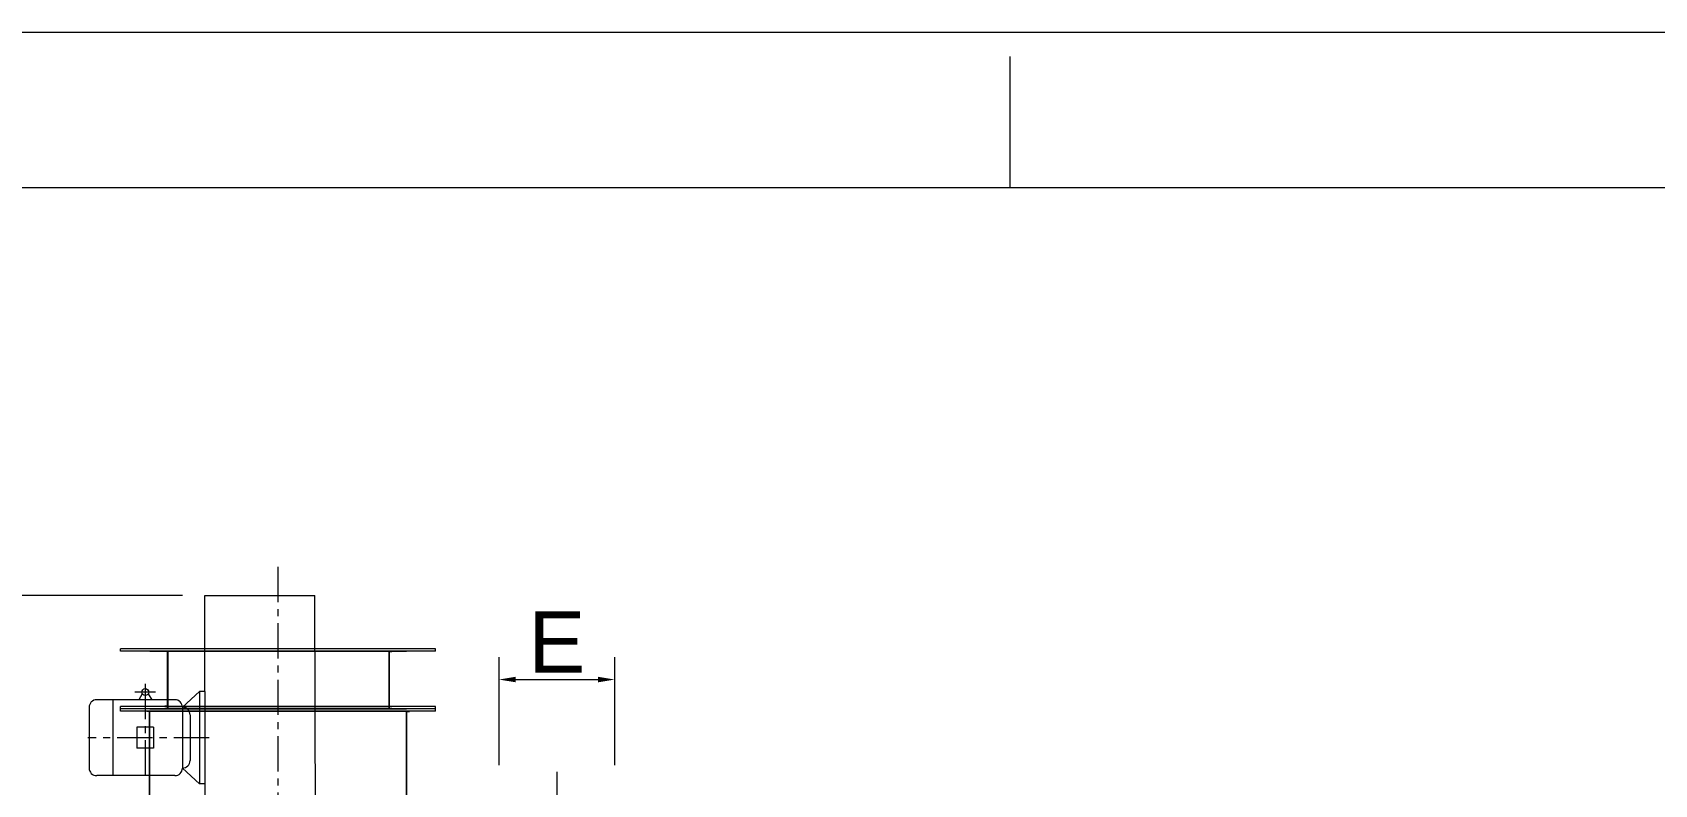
# Model space of a CAD drawing. Header units: millimetres. Extents: x 2 to 503272, y 1 to 383444.
# Drawn here: x 58783 to 170013, y 331876 to 383444 of the extents above; entities that cross this region are included whole.
import ezdxf
from ezdxf.enums import TextEntityAlignment as Align

# ---------------------------------------------------------------- set-up
doc = ezdxf.new("R2010")
doc.units = ezdxf.units.MM
doc.header["$LTSCALE"] = 25.4
doc.linetypes.add('CENTER', pattern=[50.8, 31.75, -6.35, 6.35, -6.35])
doc.layers.get('Defpoints').update_dxf_attribs({"lineweight": 5})
doc.layers.add('CAXA1', color=5, linetype='CENTER', lineweight=5)
doc.layers.add('Title Block', color=7, linetype='Continuous', lineweight=5)
doc.styles.add('ACANSTS', font='romans.shx', dxfattribs={"height": 25.4})
doc.styles.add('Roman', font='arial.ttf')
doc.styles.get("Standard").update_dxf_attribs({"font": 'arial.ttf'})
doc.dimstyles.new('ISO-25', dxfattribs={"dimscale": 30, "dimtxt": 38.1, "dimasz": 38.1, "dimexe": 50.8, "dimexo": 50.8, "dimgap": 15.875, "dimtad": 1, "dimtih": 1, "dimtoh": 1, "dimdec": 1, "dimlfac": 0.03937, "dimdsep": 46, "dimtxsty": 'Standard', "dimcen": 63.5, "dimclrd": 7, "dimclre": 7, "dimclrt": 7, "dimadec": 0, "dimazin": 0, "dimtfac": 1, "dimtdec": 1, "dimtmove": 0, "dimatfit": 3, "dimfxl": 25.4, "dimlwd": 5, "dimlwe": 5, "dimarcsym": 0})

# ---------------------------------------------------------------- blocks, each defined once
blk = doc.blocks.new('*D29')
at = {"color": 7, "linetype": 'Continuous', "lineweight": 5, "transparency": 16777216}
for p, q in [((90782, 333201), (90782, 340600)), ((98707, 333201), (98707, 340600)), ((91925, 339076), (97564, 339076))]:
    blk.add_line(p, q, dxfattribs=at)
at = {"color": 7, "transparency": 16777216}
for points in [[(91925, 339267), (91925, 338886), (90782, 339076)], [(97564, 339267), (97564, 338886), (98707, 339076)]]:
    blk.add_solid(points, dxfattribs=at)
at = {"layer": 'Defpoints', "color": 0, "transparency": 16777216}
for p in [(98707, 339076), (90782, 331677), (98707, 331677)]:
    blk.add_point(p, dxfattribs=at)
at = {"color": 7, "lineweight": 5, "transparency": 16777216, "insert": (94745, 341648), "char_height": 4191, "attachment_point": 5, "style": 'Roman'}
blk.add_mtext('E', dxfattribs=at)
blk = doc.blocks.new('*D31')
at = {"color": 7, "linetype": 'Continuous', "lineweight": 5, "transparency": 16777216}
for p, q in [((69069, 344843), (37198, 344843)), ((38722, 343700), (38722, 312660)), ((38722, 274206), (38722, 307427)), ((58748, 273063), (37198, 273063))]:
    blk.add_line(p, q, dxfattribs=at)
at = {"color": 7, "transparency": 16777216}
for points in [[(38531, 343700), (38912, 343700), (38722, 344843)], [(38531, 274206), (38912, 274206), (38722, 273063)]]:
    blk.add_solid(points, dxfattribs=at)
at = {"layer": 'Defpoints', "color": 0, "transparency": 16777216}
for p in [(38722, 344843), (70593, 344843), (60272, 273063)]:
    blk.add_point(p, dxfattribs=at)
at = {"color": 7, "lineweight": 5, "transparency": 16777216, "insert": (38722, 310044), "char_height": 4191, "attachment_point": 5, "style": 'Roman'}
blk.add_mtext('2826', dxfattribs=at)
blk = doc.blocks.new('LONE STAR BLOWER TITLE BLOCK (SIZE A)')
at = {"layer": 'Title Block', "lineweight": 15}
for p, q in [((600.08, 457.2), (0, 457.2)), ((150.02, 444.5), (150.02, 455.22)), ((587.38, 444.5), (12.7, 444.5)), ((587.38, 444.5), (12.7, 444.5))]:
    blk.add_line(p, q, dxfattribs=at)
at = {"layer": 'Title Block', "lineweight": 15, "style": 'ACANSTS'}
for tag, p, height in [('DRAWN_BY', (375.45, 58.16), 3.43), ('DRAWN_DATE', (402.66, 58.47), 3.43), ('DRAWING_SUBTITLE', (450.18, 50.21), 5.14), ('CHECKED_BY', (376.02, 49.37), 3.43), ('CHECK_DATE', (402.18, 49.5), 3.43), ('ENGINEER', (375.87, 40.95), 3.43), ('ENG_DATE', (401.95, 40.92), 3.43), ('DRAWING_SUBTITLE', (450.12, 39.35), 5.14), ('MFG_DATE', (401.98, 32.46), 3.43), ('MANUFACTURING', (375.76, 32.38), 3.43), ('CONTROL', (375.76, 23.81), 3.43), ('CONTROL_DATE', (401.98, 23.88), 3.43), ('CAGE_CODE', (455.36, 23.27), 3.43), ('MODEL_FILE_NAME', (230.14, 15.52), 3.43), ('APPROVED_BY', (375.47, 14.54), 3.43), ('APPROVAL_DATE', (401.77, 14.47), 3.43)]:
    blk.add_attdef(tag, p, '', height=height, dxfattribs=at)
at = {"layer": 'Title Block', "lineweight": 15, "style": 'Roman', "flags": 8}
for tag, height, p in [('DWG_NUMBER', 7.14, (484.29, 29.15)), ('SCALE', 3.43, (459.83, 17.88)), ('SHEETNUMBER', 3.43, (539.89, 17.88)), ('TOTA_SHEETS', 3.43, (556.11, 17.82))]:
    blk.add_attdef(tag, text='', height=height, dxfattribs=at).set_placement(p, align=Align.TOP_LEFT)
at = {"layer": 'Title Block', "lineweight": 15, "style": 'ACANSTS'}
blk.add_attdef('REVISION', text='', height=3.43, dxfattribs=at).set_placement((580.38, 22.69), align=Align.CENTER)

msp = doc.modelspace()

# ---------------------------------------------------------------- linework, layer by layer
at = {"color": 7, "lineweight": 5}
for p, q in [((70592.97, 338264.48), (70592.97, 344843.06)), ((70592.97, 344843.06), (78155.82, 344843.06)), ((78211.96, 326402.66), (78155.82, 344843.06)), ((86421.75, 341185.46), (64831.75, 341185.46)), ((64831.75, 341033.06), (64831.75, 341185.46)), ((86421.75, 341033.06), (64831.75, 341033.06)), ((66825.65, 341033.06), (84427.85, 341033.06)), ((68057.55, 341033.06), (67854.35, 341033.06)), ((67854.35, 341007.66), (67854.35, 341033.06)), ((68032.15, 341007.66), (67854.35, 341007.66)), ((68006.75, 341033.06), (83246.75, 341033.06)), ((68032.15, 341007.66), (68032.15, 337248.46)), ((68057.55, 341033.06), (68057.55, 337223.06)), ((83221.35, 341033.06), (83221.35, 337223.06)), ((83221.35, 341033.06), (83424.55, 341033.06)), ((83246.75, 341007.66), (83246.75, 337248.46)), ((83246.75, 341007.66), (83424.55, 341007.66)), ((83424.55, 341007.66), (83424.55, 341033.06)), ((86421.75, 341033.06), (86421.75, 341185.46)), ((68057.55, 338518.46), (68032.15, 338518.46)), ((68057.55, 338366.06), (68032.15, 338366.06)), ((68032.15, 338366.06), (68032.15, 337096.06)), ((68057.55, 338366.06), (68057.55, 337070.66)), ((70237.37, 338264.48), (69066.81, 337172.28)), ((70592.97, 338264.48), (70237.37, 338264.48)), ((70237.37, 338264.48), (70237.37, 331914.48)), ((70592.97, 338264.48), (70592.97, 331914.48)), ((83221.35, 338518.46), (83246.75, 338518.46)), ((83221.35, 338366.06), (83246.75, 338366.06)), ((83221.35, 338366.06), (83221.35, 337070.66)), ((83246.75, 338366.06), (83246.75, 337096.06)), ((62668.17, 337172.28), (62668.17, 333006.68)), ((68546.11, 337692.98), (63188.87, 337692.98)), ((64293.77, 337692.98), (64293.77, 332485.98)), ((86421.75, 337223.06), (64831.75, 337223.06)), ((64831.75, 337070.66), (64831.75, 337223.06)), ((86421.75, 337070.66), (64831.75, 337070.66)), ((86421.75, 337070.66), (64831.75, 337070.66)), ((64831.75, 336918.26), (64831.75, 337070.66)), ((66312.97, 338095.15), (66073.77, 337692.98)), ((66723.58, 338095.15), (66962.77, 337692.98)), ((66825.65, 337070.66), (84427.85, 337070.66)), ((68032.15, 337248.46), (67854.35, 337248.46)), ((67854.35, 337248.46), (67854.35, 337223.06)), ((68057.55, 337223.06), (67854.35, 337223.06)), ((68032.15, 337096.06), (67854.35, 337096.06)), ((67854.35, 337096.06), (67854.35, 337070.66)), ((68057.55, 337070.66), (67854.35, 337070.66)), ((68032.15, 337223.06), (83221.35, 337223.06)), ((68032.15, 337070.66), (83221.35, 337070.66)), ((69066.81, 337172.28), (69066.81, 333006.68)), ((83221.35, 337223.06), (83424.55, 337223.06)), ((83221.35, 337070.66), (83424.55, 337070.66)), ((83246.75, 337248.46), (83424.55, 337248.46)), ((83246.75, 337096.06), (83424.55, 337096.06)), ((83424.55, 337248.46), (83424.55, 337223.06)), ((83424.55, 337096.06), (83424.55, 337070.66)), ((86421.75, 337070.66), (86421.75, 337223.06)), ((86421.75, 336918.26), (86421.75, 337070.66)), ((86421.75, 336918.26), (64831.75, 336918.26)), ((66825.65, 336918.26), (66622.45, 336918.26)), ((66622.45, 336892.86), (66622.45, 336918.26)), ((66825.65, 336918.26), (66622.45, 336918.26)), ((66622.45, 336892.86), (66622.45, 336918.26)), ((66800.25, 336892.86), (66622.45, 336892.86)), ((66800.25, 336892.86), (66622.45, 336892.86)), ((66800.25, 326402.66), (66800.25, 336892.86)), ((66825.65, 336918.26), (84427.85, 336918.26)), ((66825.65, 326402.66), (66825.65, 336918.26)), ((69587.51, 336651.58), (69587.51, 333527.38)), ((84427.85, 336918.26), (84631.05, 336918.26)), ((84427.85, 326402.66), (84427.85, 336918.26)), ((84453.25, 336892.86), (84631.05, 336892.86)), ((84453.25, 326402.66), (84453.25, 336892.86)), ((84631.05, 336892.86), (84631.05, 336918.26)), ((67087.23, 335800.68), (65949.31, 335800.68)), ((65949.31, 335800.68), (65949.31, 334378.28)), ((67087.23, 335800.68), (67087.23, 334378.28)), ((70592.97, 335241.88), (70592.97, 326402.66)), ((67087.23, 334378.28), (65949.31, 334378.28)), ((70237.37, 331914.48), (69066.81, 333006.68)), ((68546.11, 332485.98), (63188.87, 332485.98)), ((70592.97, 331914.48), (70237.37, 331914.48))]:
    msp.add_line(p, q, dxfattribs=at)
msp.add_circle((66518.27, 338213.68), 237.07, dxfattribs=at)
for centre, start, end in [((63188.87, 337172.28), 90, 180), ((68546.11, 337172.28), 0, 90), ((69066.81, 336651.58), 0, 90), ((63188.87, 333006.68), 180, 270), ((68546.11, 333006.68), 270, 0), ((69066.81, 333527.38), 270, 0)]:
    msp.add_arc(centre, 520.7, start, end, dxfattribs=at)
at = {"layer": 'CAXA1', "linetype": 'CENTER', "lineweight": 5, "ltscale": 3}
for p, q in [((75639.45, 317290.47), (75639.45, 346935.96)), ((67229.47, 338213.68), (65807.07, 338213.68)), ((66518.27, 338786.45), (66518.27, 332358.98)), ((70893.91, 335089.48), (62591.97, 335089.48)), ((94743.97, 332757.57), (94725.39, 301300.5))]:
    msp.add_line(p, q, dxfattribs=at)

# ---------------------------------------------------------------- block references
at = {"xscale": 838.6783455950789, "yscale": 838.6783455950789, "zscale": 838.6783455950789}
msp.add_blockref('LONE STAR BLOWER TITLE BLOCK (SIZE A)', (1.65, 0.57), dxfattribs=at)

# ---------------------------------------------------------------- dimensions: what is measured, and where the dimension line sits
at = {"color": 7, "lineweight": 5}
dim = msp.add_linear_dim(base=(38721.78, 344843.06), p1=(60272.45, 273062.66), p2=(70592.97, 344843.06), angle=90, dimstyle='ISO-25', override={"dimscale": 30, "dimtxt": 139.7, "dimpost": '\\X', "dimtxsty": 'Roman', "dimtofl": 1, "dimtmove": 1}, dxfattribs=at)
dim.commit()
dim.dimension.update_dxf_attribs({"geometry": '*D31', "text_midpoint": (38721.78, 310043.51), "dimtype": 160})
dim = msp.add_linear_dim(base=(98707.24, 339076.27), p1=(90782.44, 331676.94), p2=(98707.24, 331676.94), text='E', dimstyle='ISO-25', override={"dimscale": 30, "dimtxt": 139.7, "dimpost": '\\X', "dimtxsty": 'Roman', "dimtmove": 1}, dxfattribs=at)
dim.commit()
dim.dimension.update_dxf_attribs({"geometry": '*D29', "text_midpoint": (94744.84, 339076.27), "dimtype": 160})

doc.saveas('drawing.dxf')
